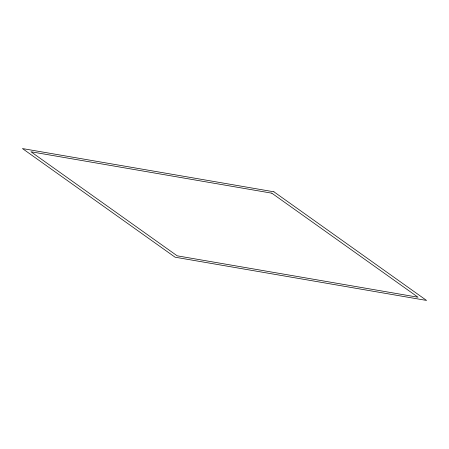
<?xml version="1.0" encoding="UTF-8"?>
<svg xmlns="http://www.w3.org/2000/svg" width="449" height="449" viewBox="0 0 449 449"><rect width="100%" height="100%" fill="white"/><g stroke="black" fill="none" stroke-linecap="round" stroke-linejoin="round"><path stroke-width="0.67" d="M273.912 191.802L22.45 148.568L175.088 257.198L426.55 300.432L273.912 191.802M271.83 193.182L30.975 151.773L177.17 255.818L418.025 297.227L271.83 193.182"/></g></svg>
